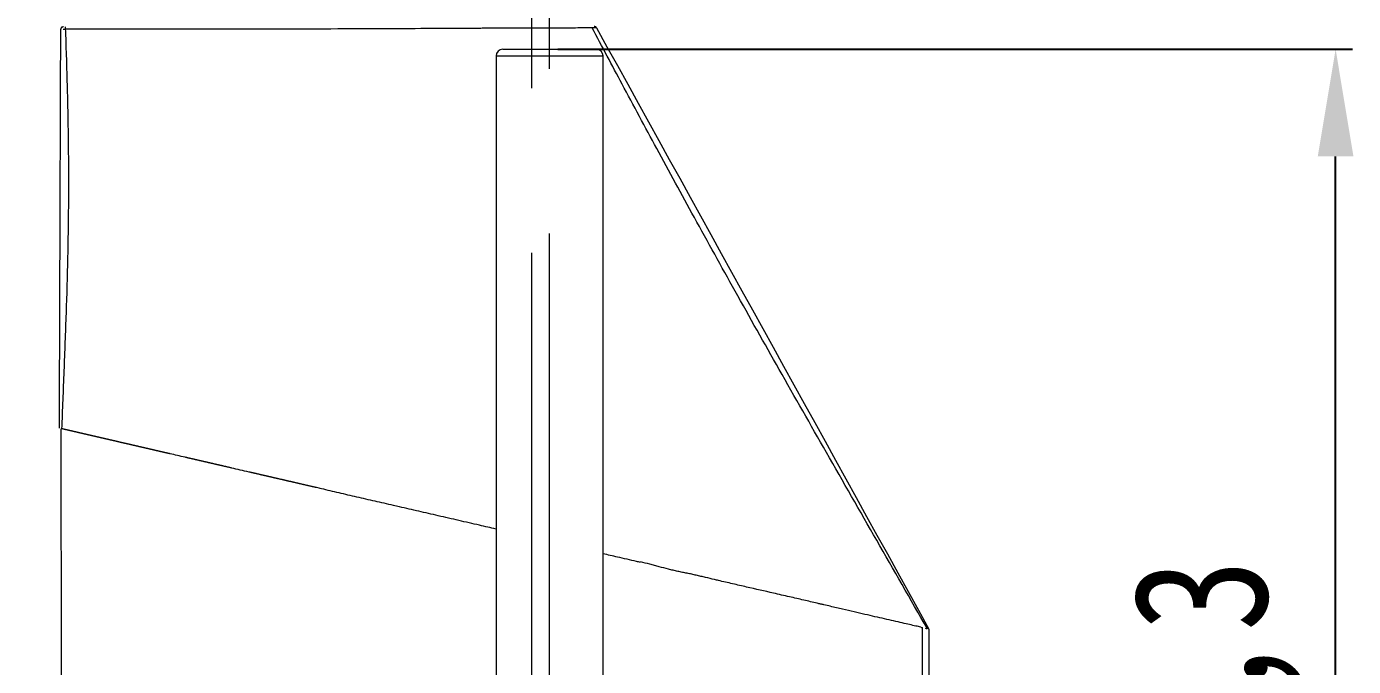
# Model space of a CAD drawing. Header units: inches. Extents: x 20229 to 21001, y -6726 to -5634.
# Drawn here: x 20841.2 to 20940.4, y -6190.7 to -6142.9 of the extents above; entities that cross this region are included whole.
import ezdxf

# ---------------------------------------------------------------- set-up
doc = ezdxf.new("R2010")
doc.units = ezdxf.units.IN
doc.header["$LTSCALE"] = 4.84
doc.header["$MEASUREMENT"] = 0
doc.header["$PDMODE"] = 3
doc.header["$PDSIZE"] = 0.3125
doc.linetypes.add('CENTERX2', pattern=[20.32, 12.7, -2.54, 2.54, -2.54])
doc.layers.get('0').update_dxf_attribs({"linetype": 'CONTINUOUS', "lineweight": 13})
doc.layers.get('Defpoints').update_dxf_attribs({"color": 3, "linetype": 'CONTINUOUS'})
doc.layers.add('CENTER', color=1, linetype='CENTERX2', lineweight=15)
doc.layers.add('DIM', color=3, linetype='CONTINUOUS', lineweight=9)
doc.styles.get("Standard").update_dxf_attribs({"font": 'txt', "width": 0.8})
doc.dimstyles.new('ISO-25$0', dxfattribs={"dimtxt": 3, "dimasz": 3.5, "dimexe": 1.25, "dimexo": 0, "dimtad": 1, "dimdsep": 46, "dimtxsty": 'Standard', "dimblk1": 'CLOSEDBLANK', "dimcen": 1, "dimadec": 0, "dimazin": 0, "dimtfac": 1, "dimtmove": 1, "dimatfit": 3, "dimfxl": 1, "dimarcsym": 0})

# ---------------------------------------------------------------- blocks, each defined once
blk = doc.blocks.new('*D3')
at = {"layer": 'Defpoints', "color": 0, "transparency": 16777216}
for p in [(20664.841, -6111.791), (20878.985, -6352.746), (20878.985, -6354.821)]:
    blk.add_point(p, dxfattribs=at)
at = {"layer": 'DIM', "color": 0, "lineweight": -2, "transparency": 16777216}
for p, q in [((20664.841, -6112.416), (20664.841, -6356.071)), ((20878.985, -6353.371), (20878.985, -6356.071))]:
    blk.add_line(p, q, dxfattribs=at)
at = {"layer": 'DIM', "color": 0, "lineweight": -3, "transparency": 16777216}
blk.add_line((20672.841, -6354.821), (20870.985, -6354.821), dxfattribs=at)
at = {"layer": 'DIM', "color": 0, "transparency": 16777216}
for points in [[(20672.841, -6353.487), (20672.841, -6356.154), (20664.841, -6354.821)], [(20870.985, -6353.487), (20870.985, -6356.154), (20878.985, -6354.821)]]:
    blk.add_solid(points, dxfattribs=at)
at = {"layer": 'DIM', "color": 0, "transparency": 16777216, "insert": (20773.201, -6345.987), "char_height": 10, "attachment_point": 5}
blk.add_mtext('214,1', dxfattribs=at)
blk = doc.blocks.new('*D8')
at = {"layer": 'Defpoints', "color": 0, "transparency": 16777216}
for p in [(20880.322, -6144.575), (20939.088, -6144.575), (20880.322, -6247.879)]:
    blk.add_point(p, dxfattribs=at)
at = {"layer": 'DIM', "color": 0, "lineweight": -2, "transparency": 16777216}
for p, q in [((20880.947, -6144.575), (20940.338, -6144.575)), ((20880.947, -6247.879), (20940.338, -6247.879))]:
    blk.add_line(p, q, dxfattribs=at)
at = {"layer": 'DIM', "color": 0, "lineweight": -3, "transparency": 16777216}
blk.add_line((20939.088, -6239.879), (20939.088, -6152.575), dxfattribs=at)
at = {"layer": 'DIM', "color": 0, "transparency": 16777216}
for points in [[(20937.754, -6152.575), (20940.421, -6152.575), (20939.088, -6144.575)], [(20937.754, -6239.879), (20940.421, -6239.879), (20939.088, -6247.879)]]:
    blk.add_solid(points, dxfattribs=at)
at = {"layer": 'DIM', "color": 0, "transparency": 16777216, "insert": (20930.254, -6196.227), "char_height": 10, "attachment_point": 5, "rotation": 90}
blk.add_mtext('103,3', dxfattribs=at)

msp = doc.modelspace()

# ---------------------------------------------------------------- linework, layer by layer
at = {"linetype": 'Continuous'}
for p, q in [((20843.781, -6143.079), (20843.784, -6143.079)), ((20843.793, -6143.078), (20843.784, -6143.078)), ((20843.844, -6142.935), (20843.842, -6142.937)), ((20883.839, -6142.982), (20883.84, -6142.982)), ((20876.322, -6145.075), (20884.322, -6145.075)), ((20876.322, -6145.075), (20876.322, -6201.218)), ((20876.822, -6144.575), (20883.822, -6144.575)), ((20884.322, -6201.217), (20884.322, -6145.075))]:
    msp.add_line(p, q, dxfattribs=at)
for centre, start, end in [((20876.822, -6145.075), 90, 180), ((20883.822, -6145.075), 0, 90)]:
    msp.add_arc(centre, 0.5, start, end, dxfattribs=at)
for points, degree in [([(20843.681, -6172.879), (20843.715, -6162.946), (20843.748, -6153.012), (20843.781, -6143.079)], 3), ([(20843.784, -6143.069), (20843.784, -6143.073), (20843.784, -6143.077), (20843.784, -6143.081)], 3), ([(20843.882, -6142.91), (20843.823, -6142.938), (20843.811, -6142.996)], 2), ([(20843.843, -6142.937), (20843.84, -6142.941), (20843.836, -6142.944), (20843.833, -6142.948)], 3), ([(20843.87, -6142.937), (20843.904, -6142.882), (20843.988, -6142.879)], 2), ([(20843.971, -6143.079), (20844.013, -6143.079), (20844.062, -6143.079), (20844.118, -6143.078)], 3), ([(20883.661, -6142.879), (20883.718, -6142.88), (20883.749, -6142.907)], 2), ([(20883.798, -6142.936), (20883.777, -6142.906), (20883.736, -6142.894)], 2), ([(20883.839, -6142.984), (20883.812, -6142.935), (20883.764, -6142.907)], 2), ([(20883.84, -6142.984), (20883.813, -6142.935), (20883.765, -6142.907)], 2), ([(20883.84, -6142.983), (20892.121, -6157.948), (20900.402, -6172.914), (20908.683, -6187.879)], 3), ([(20843.788, -6172.923), (20843.857, -6232.597), (20843.932, -6292.279)], 2), ([(20853.063, -6175.044), (20852.685, -6174.959), (20852.318, -6174.874), (20851.962, -6174.79)], 3), ([(20857.857, -6176.15), (20857.415, -6176.051), (20856.982, -6175.951), (20856.559, -6175.851)], 3), ([(20863.278, -6177.401), (20863.153, -6177.372), (20863.028, -6177.344), (20862.903, -6177.315)], 3), ([(20869.101, -6178.746), (20868.949, -6178.711), (20868.798, -6178.677), (20868.647, -6178.642)], 3), ([(20876.322, -6180.412), (20875.908, -6180.316), (20875.495, -6180.221), (20875.082, -6180.126)], 3), ([(20887.124, -6182.904), (20887.022, -6182.881), (20886.92, -6182.857), (20886.817, -6182.833)], 3), ([(20892.945, -6184.251), (20892.85, -6184.229), (20892.756, -6184.206), (20892.661, -6184.184)], 3), ([(20898.262, -6185.471), (20897.869, -6185.381), (20897.468, -6185.289), (20897.061, -6185.197)], 3), ([(20906.039, -6187.269), (20905.822, -6187.22), (20905.592, -6187.167), (20905.351, -6187.113)], 3), ([(20908.069, -6187.737), (20908.113, -6187.747), (20908.155, -6187.757), (20908.194, -6187.766)], 3), ([(20908.683, -6187.879), (20908.683, -6190.001), (20908.683, -6192.123), (20908.683, -6194.244)], 3)]:
    msp.add_open_spline(points, degree=degree, dxfattribs=at)
for points, knots in [([(20843.844, -6142.937), (20843.834, -6142.946), (20843.817, -6142.967), (20843.798, -6143.002), (20843.786, -6143.041), (20843.784, -6143.067), (20843.784, -6143.08)], [0, 0, 0, 0, 0.249583, 0.499691, 0.74993, 1, 1, 1, 1]), ([(20844.112, -6142.898), (20844.165, -6144.244), (20844.257, -6147.067), (20844.352, -6151.539), (20844.362, -6155.957), (20844.297, -6160.252), (20844.179, -6164.366), (20844.011, -6168.633), (20843.901, -6171.496), (20843.843, -6172.932)], [0, 0, 0, 0, 0.135982, 0.284011, 0.444221, 0.572643, 0.70859, 0.852795, 1, 1, 1, 1]), ([(20883.834, -6142.982), (20883.821, -6142.982), (20883.755, -6142.982), (20883.424, -6142.983), (20882.543, -6142.986), (20881.105, -6142.99), (20879.656, -6142.995), (20878.431, -6142.999), (20877.058, -6143.004), (20876.013, -6143.009), (20875.389, -6143.011), (20875.128, -6143.012), (20874.613, -6143.015), (20873.881, -6143.018), (20872.969, -6143.023), (20872.187, -6143.027), (20870.597, -6143.035), (20867.945, -6143.048), (20863.965, -6143.063), (20860.5, -6143.07), (20858.146, -6143.072), (20856.836, -6143.073), (20855.873, -6143.074), (20854.934, -6143.074), (20854.013, -6143.075), (20853.254, -6143.075), (20852.708, -6143.075), (20851.385, -6143.076), (20849.307, -6143.077), (20846.908, -6143.078), (20845.125, -6143.078), (20844.378, -6143.078), (20844.129, -6143.078), (20844.118, -6143.078)], [0, 0, 0, 0, 0.024593, 0.058121, 0.125178, 0.192235, 0.225763, 0.259292, 0.29282, 0.326348, 0.330539, 0.33473, 0.343112, 0.359877, 0.376641, 0.393405, 0.401787, 0.460462, 0.527518, 0.594575, 0.628104, 0.644868, 0.661632, 0.678396, 0.69516, 0.711924, 0.720306, 0.728689, 0.795745, 0.862802, 0.929859, 0.996915, 1, 1, 1, 1]), ([(20908.558, -6187.847), (20907.304, -6185.653), (20904.801, -6181.276), (20901.093, -6174.821), (20897.554, -6168.613), (20894.258, -6162.76), (20891.207, -6157.259), (20888.393, -6152.105), (20885.852, -6147.38), (20884.253, -6144.378), (20883.51, -6142.977)], [0, 0, 0, 0, 0.148846, 0.296182, 0.434879, 0.56505, 0.686926, 0.800805, 0.907002, 1, 1, 1, 1]), ([(20883.841, -6142.982), (20883.824, -6142.951), (20883.798, -6142.925), (20883.737, -6142.889), (20883.701, -6142.879), (20883.666, -6142.879)], [0, 0, 0, 0, 0.5, 0.5, 1, 1, 1, 1]), ([(20845.069, -6173.199), (20845.061, -6173.197), (20845.044, -6173.193), (20845.018, -6173.188), (20844.994, -6173.182), (20844.969, -6173.176), (20844.944, -6173.171), (20844.92, -6173.165), (20844.896, -6173.159), (20844.873, -6173.154), (20844.849, -6173.149), (20844.826, -6173.143), (20844.803, -6173.138), (20844.78, -6173.133), (20844.757, -6173.127), (20844.735, -6173.122), (20844.713, -6173.117), (20844.691, -6173.112), (20844.669, -6173.107), (20844.648, -6173.102), (20844.627, -6173.097), (20844.606, -6173.093), (20844.585, -6173.088), (20844.565, -6173.083), (20844.544, -6173.078), (20844.524, -6173.074), (20844.505, -6173.069), (20844.485, -6173.065), (20844.466, -6173.06), (20844.447, -6173.056), (20844.428, -6173.052), (20844.409, -6173.047), (20844.391, -6173.043), (20844.373, -6173.039), (20844.355, -6173.035), (20844.337, -6173.031), (20844.32, -6173.027), (20844.303, -6173.023), (20844.286, -6173.019), (20844.269, -6173.015), (20844.252, -6173.011), (20844.236, -6173.007), (20844.22, -6173.004), (20844.204, -6173), (20844.189, -6172.997), (20844.174, -6172.993), (20844.158, -6172.99), (20844.144, -6172.986), (20844.129, -6172.983), (20844.115, -6172.979), (20844.101, -6172.976), (20844.087, -6172.973), (20844.073, -6172.97), (20844.06, -6172.967), (20844.046, -6172.964), (20844.034, -6172.961), (20844.021, -6172.958), (20844.008, -6172.955), (20843.996, -6172.952), (20843.984, -6172.949), (20843.972, -6172.947), (20843.961, -6172.944), (20843.95, -6172.941), (20843.939, -6172.939), (20843.928, -6172.936), (20843.917, -6172.934), (20843.907, -6172.931), (20843.897, -6172.929), (20843.887, -6172.927), (20843.877, -6172.924), (20843.868, -6172.922), (20843.859, -6172.92), (20843.85, -6172.918), (20843.843, -6172.917), (20843.84, -6172.916), (20843.84, -6172.916)], [0, 0, 0, 0, 0.013953, 0.027903, 0.041848, 0.055789, 0.069726, 0.083659, 0.097588, 0.111513, 0.125435, 0.139354, 0.153268, 0.167179, 0.181087, 0.194992, 0.208893, 0.222791, 0.236686, 0.250578, 0.264467, 0.278353, 0.292236, 0.306117, 0.319995, 0.333871, 0.347743, 0.361614, 0.375482, 0.389348, 0.403212, 0.417074, 0.430934, 0.444792, 0.458648, 0.472502, 0.486355, 0.500206, 0.514055, 0.527904, 0.54175, 0.555596, 0.56944, 0.583284, 0.597126, 0.610967, 0.624808, 0.638648, 0.652487, 0.666325, 0.680163, 0.694, 0.707836, 0.721672, 0.735508, 0.749343, 0.763179, 0.777013, 0.790848, 0.804683, 0.818518, 0.832352, 0.846187, 0.860022, 0.873857, 0.887693, 0.901528, 0.915365, 0.929201, 0.943038, 0.956876, 0.970714, 0.984553, 0.998393, 1, 1, 1, 1]), ([(20846.149, -6173.448), (20846.137, -6173.446), (20846.114, -6173.44), (20846.079, -6173.432), (20846.044, -6173.424), (20846.009, -6173.416), (20845.975, -6173.408), (20845.941, -6173.4), (20845.907, -6173.393), (20845.873, -6173.385), (20845.84, -6173.377), (20845.807, -6173.37), (20845.774, -6173.362), (20845.742, -6173.354), (20845.71, -6173.347), (20845.678, -6173.34), (20845.646, -6173.332), (20845.615, -6173.325), (20845.584, -6173.318), (20845.553, -6173.311), (20845.522, -6173.304), (20845.492, -6173.297), (20845.462, -6173.29), (20845.432, -6173.283), (20845.403, -6173.276), (20845.373, -6173.269), (20845.344, -6173.263), (20845.316, -6173.256), (20845.287, -6173.25), (20845.259, -6173.243), (20845.231, -6173.237), (20845.203, -6173.23), (20845.176, -6173.224), (20845.149, -6173.218), (20845.122, -6173.211), (20845.095, -6173.205), (20845.078, -6173.201), (20845.069, -6173.199)], [0, 0, 0, 0, 0.029074, 0.058117, 0.087129, 0.116111, 0.145061, 0.173981, 0.202871, 0.23173, 0.26056, 0.289359, 0.318128, 0.346868, 0.375578, 0.404259, 0.43291, 0.461532, 0.490125, 0.518689, 0.547225, 0.575732, 0.60421, 0.63266, 0.661082, 0.689476, 0.717842, 0.74618, 0.774491, 0.802774, 0.83103, 0.859259, 0.88746, 0.915635, 0.943783, 0.971905, 1, 1, 1, 1]), ([(20851.962, -6174.79), (20851.943, -6174.785), (20851.905, -6174.777), (20851.849, -6174.764), (20851.792, -6174.751), (20851.736, -6174.738), (20851.681, -6174.725), (20851.625, -6174.712), (20851.57, -6174.699), (20851.514, -6174.687), (20851.459, -6174.674), (20851.404, -6174.661), (20851.35, -6174.649), (20851.295, -6174.636), (20851.241, -6174.623), (20851.187, -6174.611), (20851.133, -6174.599), (20851.079, -6174.586), (20851.026, -6174.574), (20850.972, -6174.561), (20850.919, -6174.549), (20850.866, -6174.537), (20850.813, -6174.525), (20850.761, -6174.513), (20850.708, -6174.501), (20850.656, -6174.488), (20850.604, -6174.476), (20850.552, -6174.465), (20850.501, -6174.453), (20850.449, -6174.441), (20850.398, -6174.429), (20850.347, -6174.417), (20850.296, -6174.405), (20850.246, -6174.394), (20850.195, -6174.382), (20850.145, -6174.37), (20850.095, -6174.359), (20850.045, -6174.347), (20849.995, -6174.336), (20849.946, -6174.325), (20849.896, -6174.313), (20849.847, -6174.302), (20849.798, -6174.291), (20849.749, -6174.279), (20849.701, -6174.268), (20849.653, -6174.257), (20849.604, -6174.246), (20849.556, -6174.235), (20849.509, -6174.224), (20849.461, -6174.213), (20849.414, -6174.202), (20849.367, -6174.191), (20849.32, -6174.18), (20849.273, -6174.169), (20849.226, -6174.158), (20849.18, -6174.148), (20849.133, -6174.137), (20849.087, -6174.126), (20849.041, -6174.116), (20848.996, -6174.105), (20848.95, -6174.095), (20848.905, -6174.084), (20848.86, -6174.074), (20848.815, -6174.064), (20848.77, -6174.053), (20848.726, -6174.043), (20848.682, -6174.033), (20848.637, -6174.023), (20848.593, -6174.012), (20848.55, -6174.002), (20848.506, -6173.992), (20848.463, -6173.982), (20848.42, -6173.972), (20848.377, -6173.962), (20848.334, -6173.953), (20848.291, -6173.943), (20848.249, -6173.933), (20848.207, -6173.923), (20848.165, -6173.913), (20848.123, -6173.904), (20848.081, -6173.894), (20848.04, -6173.885), (20847.998, -6173.875), (20847.957, -6173.866), (20847.916, -6173.856), (20847.876, -6173.847), (20847.835, -6173.837), (20847.795, -6173.828), (20847.755, -6173.819), (20847.715, -6173.81), (20847.675, -6173.801), (20847.636, -6173.791), (20847.596, -6173.782), (20847.557, -6173.773), (20847.518, -6173.764), (20847.479, -6173.755), (20847.441, -6173.747), (20847.403, -6173.738), (20847.364, -6173.729), (20847.326, -6173.72), (20847.289, -6173.711), (20847.251, -6173.703), (20847.214, -6173.694), (20847.176, -6173.685), (20847.139, -6173.677), (20847.102, -6173.668), (20847.066, -6173.66), (20847.029, -6173.652), (20846.993, -6173.643), (20846.957, -6173.635), (20846.921, -6173.627), (20846.885, -6173.618), (20846.85, -6173.61), (20846.815, -6173.602), (20846.78, -6173.594), (20846.745, -6173.586), (20846.71, -6173.578), (20846.675, -6173.57), (20846.641, -6173.562), (20846.607, -6173.554), (20846.573, -6173.546), (20846.539, -6173.538), (20846.506, -6173.531), (20846.472, -6173.523), (20846.439, -6173.515), (20846.406, -6173.508), (20846.373, -6173.5), (20846.341, -6173.493), (20846.308, -6173.485), (20846.276, -6173.478), (20846.244, -6173.47), (20846.212, -6173.463), (20846.18, -6173.456), (20846.16, -6173.451), (20846.149, -6173.448)], [0, 0, 0, 0, 0.007928, 0.015848, 0.023761, 0.031667, 0.039567, 0.047459, 0.055344, 0.063222, 0.071094, 0.078958, 0.086816, 0.094667, 0.102511, 0.110349, 0.11818, 0.126004, 0.133822, 0.141634, 0.149439, 0.157237, 0.16503, 0.172815, 0.180595, 0.188368, 0.196136, 0.203897, 0.211652, 0.219401, 0.227144, 0.23488, 0.242611, 0.250337, 0.258056, 0.265769, 0.273477, 0.281179, 0.288875, 0.296566, 0.304251, 0.311931, 0.319605, 0.327274, 0.334937, 0.342595, 0.350247, 0.357894, 0.365536, 0.373173, 0.380805, 0.388432, 0.396053, 0.40367, 0.411281, 0.418888, 0.426489, 0.434086, 0.441678, 0.449266, 0.456848, 0.464426, 0.471999, 0.479568, 0.487132, 0.494692, 0.502247, 0.509798, 0.517344, 0.524886, 0.532424, 0.539958, 0.547487, 0.555012, 0.562533, 0.57005, 0.577563, 0.585072, 0.592577, 0.600078, 0.607575, 0.615068, 0.622557, 0.630043, 0.637524, 0.645002, 0.652476, 0.659946, 0.667413, 0.674876, 0.682335, 0.689791, 0.697243, 0.704691, 0.712136, 0.719577, 0.727015, 0.734449, 0.74188, 0.749308, 0.756732, 0.764153, 0.77157, 0.778984, 0.786395, 0.793803, 0.801207, 0.808608, 0.816006, 0.823401, 0.830792, 0.838181, 0.845567, 0.852949, 0.860329, 0.867705, 0.875078, 0.882449, 0.889817, 0.897181, 0.904543, 0.911902, 0.919259, 0.926612, 0.933963, 0.941311, 0.948656, 0.955999, 0.963339, 0.970676, 0.978011, 0.985343, 0.992673, 1, 1, 1, 1]), ([(20856.559, -6175.851), (20856.538, -6175.846), (20856.494, -6175.836), (20856.43, -6175.821), (20856.365, -6175.806), (20856.301, -6175.791), (20856.237, -6175.776), (20856.173, -6175.762), (20856.109, -6175.747), (20856.045, -6175.732), (20855.982, -6175.718), (20855.918, -6175.703), (20855.855, -6175.688), (20855.792, -6175.674), (20855.729, -6175.659), (20855.666, -6175.645), (20855.604, -6175.63), (20855.541, -6175.616), (20855.479, -6175.602), (20855.417, -6175.587), (20855.355, -6175.573), (20855.293, -6175.559), (20855.232, -6175.544), (20855.17, -6175.53), (20855.109, -6175.516), (20855.048, -6175.502), (20854.987, -6175.488), (20854.926, -6175.474), (20854.865, -6175.46), (20854.805, -6175.446), (20854.744, -6175.432), (20854.684, -6175.418), (20854.624, -6175.404), (20854.564, -6175.39), (20854.504, -6175.377), (20854.445, -6175.363), (20854.385, -6175.349), (20854.326, -6175.335), (20854.267, -6175.322), (20854.208, -6175.308), (20854.149, -6175.295), (20854.091, -6175.281), (20854.032, -6175.268), (20853.974, -6175.254), (20853.916, -6175.241), (20853.858, -6175.227), (20853.8, -6175.214), (20853.743, -6175.201), (20853.685, -6175.187), (20853.628, -6175.174), (20853.571, -6175.161), (20853.514, -6175.148), (20853.457, -6175.135), (20853.4, -6175.122), (20853.344, -6175.109), (20853.287, -6175.096), (20853.231, -6175.083), (20853.175, -6175.07), (20853.119, -6175.057), (20853.082, -6175.048), (20853.063, -6175.044)], [0, 0, 0, 0, 0.017683, 0.035349, 0.052999, 0.070633, 0.08825, 0.105851, 0.123436, 0.141005, 0.158557, 0.176093, 0.193614, 0.211118, 0.228607, 0.246079, 0.263536, 0.280978, 0.298403, 0.315813, 0.333207, 0.350586, 0.36795, 0.385298, 0.402631, 0.419948, 0.43725, 0.454538, 0.47181, 0.489067, 0.506309, 0.523536, 0.540748, 0.557945, 0.575127, 0.592295, 0.609448, 0.626586, 0.64371, 0.660819, 0.677913, 0.694993, 0.712059, 0.72911, 0.746146, 0.763169, 0.780177, 0.797171, 0.814151, 0.831116, 0.848067, 0.865005, 0.881928, 0.898837, 0.915732, 0.932614, 0.949481, 0.966335, 0.983174, 1, 1, 1, 1]), ([(20862.903, -6177.315), (20862.879, -6177.309), (20862.83, -6177.298), (20862.756, -6177.281), (20862.683, -6177.264), (20862.609, -6177.247), (20862.536, -6177.23), (20862.463, -6177.213), (20862.39, -6177.196), (20862.318, -6177.18), (20862.245, -6177.163), (20862.173, -6177.146), (20862.101, -6177.13), (20862.029, -6177.113), (20861.958, -6177.097), (20861.886, -6177.08), (20861.815, -6177.064), (20861.743, -6177.047), (20861.672, -6177.031), (20861.602, -6177.015), (20861.531, -6176.998), (20861.46, -6176.982), (20861.39, -6176.966), (20861.32, -6176.95), (20861.25, -6176.933), (20861.18, -6176.917), (20861.111, -6176.901), (20861.041, -6176.885), (20860.972, -6176.869), (20860.903, -6176.853), (20860.834, -6176.838), (20860.765, -6176.822), (20860.697, -6176.806), (20860.629, -6176.79), (20860.56, -6176.774), (20860.492, -6176.759), (20860.425, -6176.743), (20860.357, -6176.727), (20860.29, -6176.712), (20860.222, -6176.696), (20860.155, -6176.681), (20860.088, -6176.665), (20860.021, -6176.65), (20859.955, -6176.635), (20859.888, -6176.619), (20859.822, -6176.604), (20859.756, -6176.589), (20859.69, -6176.574), (20859.625, -6176.558), (20859.559, -6176.543), (20859.494, -6176.528), (20859.429, -6176.513), (20859.364, -6176.498), (20859.299, -6176.483), (20859.234, -6176.468), (20859.17, -6176.453), (20859.106, -6176.439), (20859.041, -6176.424), (20858.978, -6176.409), (20858.914, -6176.394), (20858.85, -6176.38), (20858.787, -6176.365), (20858.724, -6176.35), (20858.661, -6176.336), (20858.598, -6176.321), (20858.535, -6176.307), (20858.473, -6176.293), (20858.41, -6176.278), (20858.348, -6176.264), (20858.286, -6176.249), (20858.224, -6176.235), (20858.163, -6176.221), (20858.101, -6176.207), (20858.04, -6176.193), (20857.979, -6176.179), (20857.918, -6176.164), (20857.877, -6176.155), (20857.857, -6176.15)], [0, 0, 0, 0, 0.014214, 0.028404, 0.04257, 0.056712, 0.07083, 0.084924, 0.098994, 0.113039, 0.127061, 0.141058, 0.155031, 0.16898, 0.182905, 0.196805, 0.210681, 0.224533, 0.23836, 0.252162, 0.26594, 0.279694, 0.293422, 0.307127, 0.320807, 0.334462, 0.348093, 0.3617, 0.375283, 0.388841, 0.402376, 0.415887, 0.429373, 0.442836, 0.456275, 0.469691, 0.483082, 0.496451, 0.509795, 0.523116, 0.536414, 0.549688, 0.562939, 0.576167, 0.589372, 0.602554, 0.615712, 0.628847, 0.64196, 0.65505, 0.668116, 0.68116, 0.694182, 0.70718, 0.720156, 0.733109, 0.74604, 0.758949, 0.771834, 0.784698, 0.797539, 0.810358, 0.823155, 0.835929, 0.848682, 0.861412, 0.87412, 0.886806, 0.899471, 0.912113, 0.924734, 0.937332, 0.949909, 0.962464, 0.974998, 0.98751, 1, 1, 1, 1]), ([(20868.647, -6178.642), (20868.417, -6178.59), (20868.187, -6178.538), (20867.729, -6178.435), (20867.501, -6178.383), (20866.818, -6178.228), (20866.366, -6178.125), (20865.47, -6177.918), (20865.025, -6177.815), (20864.145, -6177.608), (20863.709, -6177.505), (20863.278, -6177.401)], [0, 0, 0, 0, 0.125, 0.125, 0.25, 0.25, 0.5, 0.5, 0.75, 0.75, 1, 1, 1, 1]), ([(20872.006, -6179.415), (20871.518, -6179.303), (20871.031, -6179.192), (20870.063, -6178.969), (20869.58, -6178.857), (20869.101, -6178.746)], [0, 0, 0, 0, 0.5, 0.5, 1, 1, 1, 1]), ([(20875.082, -6180.126), (20874.567, -6180.007), (20874.053, -6179.888), (20873.027, -6179.652), (20872.516, -6179.533), (20872.006, -6179.415)], [0, 0, 0, 0, 0.5, 0.5, 1, 1, 1, 1]), ([(20886.817, -6182.833), (20886.583, -6182.778), (20886.348, -6182.724), (20885.877, -6182.614), (20885.282, -6182.475), (20884.684, -6182.337), (20884.322, -6182.253)], [0, 0, 0, 0, 0.283638, 0.283638, 0.567275, 1, 1, 1, 1]), ([(20892.661, -6184.184), (20892.434, -6184.13), (20892.207, -6184.076), (20891.865, -6183.995), (20891.751, -6183.968), (20891.58, -6183.928), (20891.523, -6183.914), (20891.408, -6183.887), (20891.351, -6183.874), (20891.179, -6183.834), (20891.065, -6183.808), (20890.834, -6183.759), (20890.719, -6183.735), (20890.487, -6183.689), (20890.371, -6183.666), (20890.197, -6183.631), (20890.139, -6183.619), (20890.023, -6183.594), (20889.965, -6183.582), (20889.791, -6183.544), (20889.675, -6183.517), (20889.444, -6183.462), (20889.328, -6183.433), (20888.982, -6183.345), (20888.752, -6183.284), (20888.406, -6183.191), (20888.29, -6183.16), (20888.059, -6183.098), (20887.944, -6183.068), (20887.597, -6182.978), (20887.365, -6182.92), (20887.132, -6182.867)], [0, 0, 0, 0, 0.125, 0.125, 0.1875, 0.1875, 0.21875, 0.21875, 0.25, 0.25, 0.3125, 0.3125, 0.375, 0.375, 0.4375, 0.4375, 0.46875, 0.46875, 0.5, 0.5, 0.5625, 0.5625, 0.625, 0.625, 0.75, 0.75, 0.8125, 0.8125, 0.875, 0.875, 1, 1, 1, 1]), ([(20897.061, -6185.197), (20896.404, -6185.048), (20895.732, -6184.896), (20894.704, -6184.661), (20894.357, -6184.581), (20893.657, -6184.418), (20893.303, -6184.335), (20892.945, -6184.251)], [0, 0, 0, 0, 0.5, 0.5, 0.75, 0.75, 1, 1, 1, 1]), ([(20905.351, -6187.113), (20905.127, -6187.062), (20904.893, -6187.009), (20904.407, -6186.898), (20904.156, -6186.841), (20903.634, -6186.721), (20903.365, -6186.659), (20902.808, -6186.53), (20902.52, -6186.463), (20901.928, -6186.325), (20901.622, -6186.253), (20901.151, -6186.143), (20900.911, -6186.087), (20900.667, -6186.03), (20900.503, -6185.992), (20900.421, -6185.972), (20900.006, -6185.875), (20899.667, -6185.796), (20898.975, -6185.635), (20898.622, -6185.554), (20898.262, -6185.471)], [0, 0, 0, 0, 0.125, 0.125, 0.25, 0.25, 0.375, 0.375, 0.5, 0.5, 0.625, 0.625, 0.6875, 0.71875, 0.71875, 0.75, 0.75, 0.875, 0.875, 1, 1, 1, 1]), ([(20907.241, -6187.545), (20907.069, -6187.506), (20906.883, -6187.463), (20906.482, -6187.371), (20906.268, -6187.321), (20906.039, -6187.269)], [0, 0, 0, 0, 0.5, 0.5, 1, 1, 1, 1]), ([(20908.069, -6187.737), (20907.96, -6187.712), (20907.837, -6187.683), (20907.56, -6187.619), (20907.408, -6187.584), (20907.241, -6187.545)], [0, 0, 0, 0, 0.5, 0.5, 1, 1, 1, 1]), ([(20908.682, -6271.085), (20908.682, -6270.777), (20908.682, -6269.29), (20908.674, -6266.349), (20908.654, -6262.087), (20908.62, -6257.164), (20908.574, -6251.59), (20908.518, -6245.361), (20908.457, -6238.477), (20908.396, -6230.938), (20908.338, -6222.743), (20908.285, -6213.894), (20908.241, -6204.39), (20908.21, -6195.606), (20908.198, -6189.989), (20908.194, -6187.759)], [0, 0, 0, 0, 0.011598, 0.055854, 0.107602, 0.166941, 0.233937, 0.308635, 0.391072, 0.481272, 0.579255, 0.685037, 0.798631, 0.920047, 1, 1, 1, 1]), ([(20908.404, -6187.815), (20908.46, -6187.828), (20908.507, -6187.839), (20908.551, -6187.85), (20908.557, -6187.851), (20908.563, -6187.853)], [0, 0, 0, 0, 0.862905, 0.862905, 1, 1, 1, 1])]:
    msp.add_open_spline(points, degree=3, knots=knots, dxfattribs=at)
at = {"layer": 'CENTER'}
for p, q in [((20878.985, -6319.592), (20878.985, -6118.206)), ((20880.322, -6219.801), (20880.322, -6138.575))]:
    msp.add_line(p, q, dxfattribs=at)

# ---------------------------------------------------------------- dimensions: what is measured, and where the dimension line sits
at = {"layer": 'DIM'}
dim = msp.add_linear_dim(base=(20878.985, -6354.821), p1=(20664.841, -6111.791), p2=(20878.985, -6352.746), dimstyle='ISO-25$0', override={"dimtxt": 10, "dimasz": 8, "dimexo": 0.625, "dimgap": 3, "dimdec": 1, "dimdsep": 44, "dimcen": 2.5, "dimtmove": 0, "dimfxl": 1.25, "dimlwd": 65533}, dxfattribs=at)
dim.commit()
dim.dimension.update_dxf_attribs({"geometry": '*D3', "text_midpoint": (20773.201, -6354.821), "dimtype": 128})
dim = msp.add_linear_dim(base=(20939.088, -6144.575), p1=(20880.322, -6247.879), p2=(20880.322, -6144.575), angle=90, dimstyle='ISO-25$0', override={"dimtxt": 10, "dimasz": 8, "dimexo": 0.625, "dimgap": 3, "dimdec": 1, "dimdsep": 44, "dimcen": 2.5, "dimtmove": 0, "dimfxl": 1.25, "dimlwd": 65533}, dxfattribs=at)
dim.commit()
dim.dimension.update_dxf_attribs({"geometry": '*D8', "text_midpoint": (20930.254, -6196.227)})

doc.saveas('drawing.dxf')
